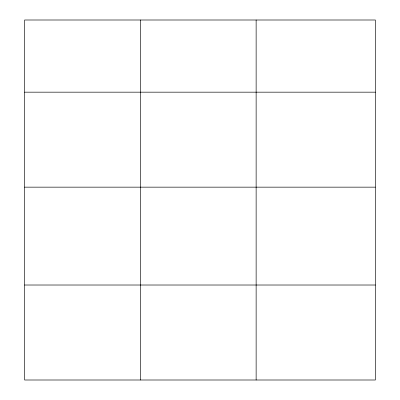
<?xml version="1.0" encoding="UTF-8"?>
<svg xmlns="http://www.w3.org/2000/svg" width="400" height="400" viewBox="0 0 400 400"><rect width="100%" height="100%" fill="white"/><g stroke="black" fill="none" stroke-linecap="round" stroke-linejoin="round"><path stroke-width="0.6" d="M375.415 187.155L375.415 20L24.585 20L24.585 380L375.415 380L375.415 187.155L24.585 187.155M24.585 92.17L375.415 92.17M24.585 285.015L375.415 285.015M256.135 20L256.135 380M140.36 20L140.36 380"/></g></svg>
